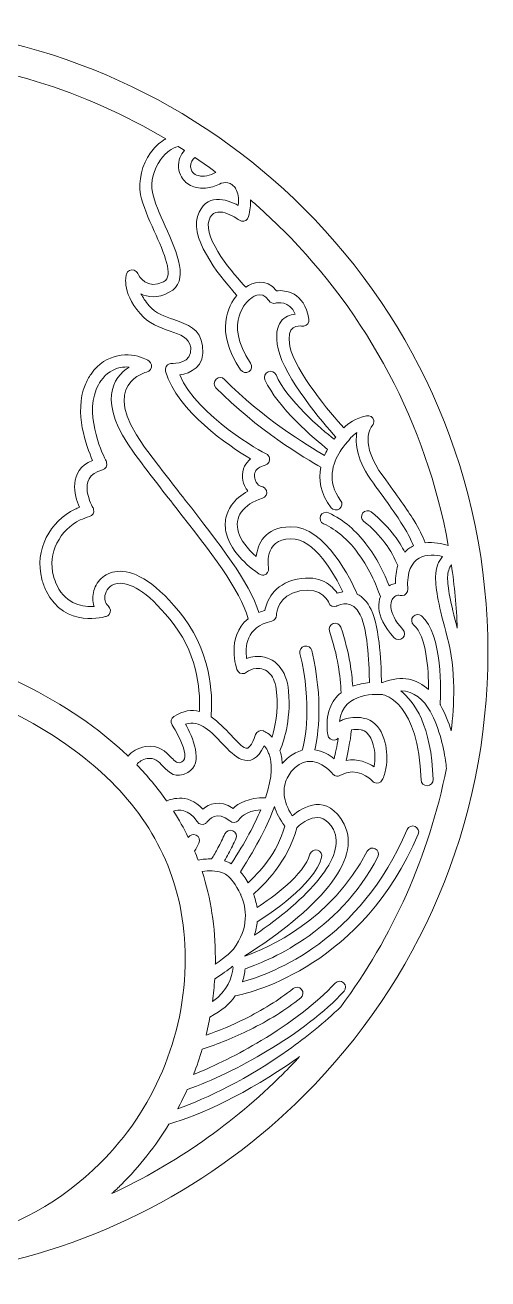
# Model space of a CAD drawing. Header units: millimetres. Extents: x -203 to 203, y -203 to 203.
# Drawn here: x 53.3 to 203.2, y -203.2 to 203.2 of the extents above; entities that cross this region are included whole.
import ezdxf

# ---------------------------------------------------------------- set-up
doc = ezdxf.new("R2010")
doc.units = ezdxf.units.MM
doc.header["$MEASUREMENT"] = 0
doc.layers.add('Layer 1', color=7, linetype='Continuous')

msp = doc.modelspace()

# ---------------------------------------------------------------- linework, layer by layer
at = {"layer": 'Layer 1', "lineweight": 9}
for points, knots in [([(0, 203.2), (3.6402, 203.2), (7.2575, 203.1022), (10.8507, 202.9132), (10.8507, 202.9132), (10.8867, 202.9134), (10.8867, 202.9134), (10.8867, 202.9134), (10.8867, 202.9111), (10.8867, 202.9111), (62.6649, 200.1774), (109.3052, 178.0622), (143.6838, 143.6838), (180.4558, 106.9117), (203.2, 56.1116), (203.2, 0), (203.2, -56.1116), (180.4558, -106.9117), (143.6838, -143.6838), (114.4481, -172.9195), (76.3445, -193.2864), (33.7549, -200.4074), (26.4449, -202.0337), (18.8445, -202.8955), (11.0419, -202.9022), (7.3859, -203.0982), (3.7048, -203.2), (0, -203.2), (-56.1117, -203.2), (-106.9117, -180.4558), (-143.6838, -143.6838), (-180.4558, -106.9117), (-203.2, -56.1116), (-203.2, 0), (-203.2, 56.1116), (-180.4558, 106.9117), (-143.6838, 143.6838), (-106.9116, 180.4558), (-56.1116, 203.2), (0, 203.2)], [0, 0, 0, 0, 0.07692308, 0.07692308, 0.07692308, 0.15384615, 0.15384615, 0.15384615, 0.23076923, 0.23076923, 0.23076923, 0.30769231, 0.30769231, 0.30769231, 0.38461538, 0.38461538, 0.38461538, 0.46153846, 0.46153846, 0.46153846, 0.53846154, 0.53846154, 0.53846154, 0.61538462, 0.61538462, 0.61538462, 0.69230769, 0.69230769, 0.69230769, 0.76923077, 0.76923077, 0.76923077, 0.84615385, 0.84615385, 0.84615385, 0.92307692, 0.92307692, 0.92307692, 1, 1, 1, 1]), ([(156.2555, 19.4773), (153.5151, 25.1811), (146.9621, 36.8775), (139.3675, 36.7143), (130.3151, 36.5198), (132.1624, 27.2377), (132.1674, 27.211), (132.3652, 26.154), (131.6688, 25.1366), (130.6118, 24.9387), (130.0358, 24.8309), (129.4716, 24.9887), (129.0453, 25.3257), (123.2129, 29.4186), (119.9392, 33.6511), (118.7094, 37.5838), (118.134, 39.4243), (117.9962, 41.2027), (118.2474, 42.8792), (118.5012, 44.5738), (119.1514, 46.154), (120.1476, 47.581), (121.4113, 49.391), (123.2301, 50.9337), (125.4929, 52.1234), (125.2363, 52.4412), (125.0016, 52.7826), (124.7932, 53.1426), (124.2173, 54.1373), (123.8248, 55.2971), (123.715, 56.4962), (123.6005, 57.746), (123.7915, 59.0351), (124.3942, 60.2321), (124.8295, 61.0965), (125.4682, 61.899), (126.3477, 62.5833), (119.2098, 66.8545), (102.6869, 77.9332), (98.7965, 91.0141), (98.4933, 92.0458), (99.0839, 93.1281), (100.1156, 93.4312), (100.3469, 93.4991), (100.5808, 93.5221), (100.8078, 93.5053), (101.4766, 93.4859), (107.6566, 93.4453), (106.9274, 98.6775), (106.4801, 101.8873), (103.5431, 102.8958), (100.2337, 104.032), (96.929, 105.1665), (93.332, 106.4017), (90.5331, 109.6901), (84.2658, 117.0534), (86.1265, 122.4926), (86.1316, 122.5083), (86.4642, 123.5316), (87.5636, 124.0915), (88.5869, 123.7589), (89.1538, 123.5746), (89.5783, 123.155), (89.7878, 122.6435), (90.1431, 121.9379), (92.7957, 117.1565), (98.1697, 120.0268), (101.6225, 121.871), (98.3479, 129.2148), (95.1284, 136.4348), (93.2652, 140.6133), (91.418, 144.7557), (90.7308, 148.2268), (89.8253, 152.7995), (91.1988, 157.9654), (93.9612, 161.8217), (95.0061, 163.2805), (96.2632, 164.5682), (97.6853, 165.5838), (98.0566, 165.8489), (98.4385, 166.0949), (98.8304, 166.3199), (72.7251, 181.8646), (42.6506, 191.4392), (10.4895, 193.1579), (-15.3879, 193.0511), (-38.8054, 182.5284), (-55.7797, 165.5661), (-72.8408, 148.5171), (-83.3934, 124.9635), (-83.3934, 98.9468), (-83.3934, 75.3399), (-74.2145, 56.5551), (-59.4925, 41.8436), (-41.6582, 24.0219), (-15.6835, 12.0132), (12.1449, 4.5618), (40.7223, -3.0901), (67.5733, -15.4295), (86.6494, -33.7503), (87.8445, -32.2965), (89.6208, -31.0948), (92.2611, -30.6784), (96.5731, -29.9984), (98.7512, -32.251), (100.6979, -34.2643), (101.7912, -35.3951), (102.7522, -36.3889), (104.1008, -35.6452), (107.4999, -33.7707), (100.8995, -23.624), (100.8807, -23.5949), (100.2954, -22.6938), (100.5514, -21.4885), (101.4525, -20.9032), (101.4525, -20.9032), (101.4758, -20.8885), (101.4758, -20.8885), (104.546, -18.9471), (107.2789, -18.6391), (109.7494, -19.2805), (110.0396, -14.0765), (109.6898, -1.8444), (101.5777, 8.811), (93.8419, 18.9722), (87.9602, 22.275), (84.0438, 22.2801), (82.7291, 22.2817), (81.6744, 21.8772), (80.8898, 21.2446), (80.1064, 20.613), (79.573, 19.7459), (79.3069, 18.8245), (78.8776, 17.3387), (79.1437, 15.7556), (80.1917, 14.9157), (81.0297, 14.242), (81.1628, 13.0163), (80.4891, 12.1783), (80.2317, 11.8582), (79.8937, 11.6411), (79.5276, 11.5323), (79.5276, 11.5323), (79.5283, 11.5302), (79.5283, 11.5302), (79.4899, 11.5188), (66.1762, 7.3785), (60.135, 19.8271), (59.5312, 21.0714), (59.0692, 22.3256), (58.7389, 23.5773), (57.4765, 28.3607), (58.1399, 33.0638), (60.1374, 37.0629), (62.1244, 41.0409), (65.44, 44.3243), (69.495, 46.2921), (69.9475, 46.5117), (70.4097, 46.715), (70.8804, 46.901), (69.2458, 50.7291), (67.0623, 58.6862), (75.1447, 62.0864), (73.1618, 66.5967), (69.1107, 77.7061), (72.728, 86.5121), (73.2867, 87.8722), (73.9349, 89.0616), (74.6502, 90.097), (77.067, 93.5954), (80.2205, 95.3374), (83.3168, 95.9841), (86.3864, 96.6251), (89.4066, 96.1647), (91.5846, 95.27), (92.2829, 94.9832), (92.9069, 94.648), (93.4321, 94.2852), (94.3164, 93.6746), (94.5384, 92.4626), (93.9278, 91.5783), (93.6479, 91.1729), (93.2416, 90.9068), (92.7985, 90.7962), (92.7985, 90.7962), (92.7993, 90.7929), (92.7993, 90.7929), (92.7541, 90.7816), (76.8337, 87.0638), (91.8038, 66.7112), (96.329, 60.559), (100.8733, 54.7449), (105.1935, 49.2176), (116.2648, 35.0528), (125.8968, 22.7294), (129.0306, 12.784), (129.635, 13.0372), (130.2812, 13.269), (130.9744, 13.4754), (131.48, 16.2323), (133.4886, 21.9428), (141.4706, 23.5976), (149.0345, 25.1657), (152.7963, 21.4425), (154.3601, 19.1028), (154.9053, 19.26), (155.5494, 19.4025), (156.2555, 19.4773)], [0, 0, 0, 0, 0.01449275, 0.01449275, 0.01449275, 0.02898551, 0.02898551, 0.02898551, 0.04347826, 0.04347826, 0.04347826, 0.05797101, 0.05797101, 0.05797101, 0.07246377, 0.07246377, 0.07246377, 0.08695652, 0.08695652, 0.08695652, 0.10144928, 0.10144928, 0.10144928, 0.11594203, 0.11594203, 0.11594203, 0.13043478, 0.13043478, 0.13043478, 0.14492754, 0.14492754, 0.14492754, 0.15942029, 0.15942029, 0.15942029, 0.17391304, 0.17391304, 0.17391304, 0.1884058, 0.1884058, 0.1884058, 0.20289855, 0.20289855, 0.20289855, 0.2173913, 0.2173913, 0.2173913, 0.23188406, 0.23188406, 0.23188406, 0.24637681, 0.24637681, 0.24637681, 0.26086957, 0.26086957, 0.26086957, 0.27536232, 0.27536232, 0.27536232, 0.28985507, 0.28985507, 0.28985507, 0.30434783, 0.30434783, 0.30434783, 0.31884058, 0.31884058, 0.31884058, 0.33333333, 0.33333333, 0.33333333, 0.34782609, 0.34782609, 0.34782609, 0.36231884, 0.36231884, 0.36231884, 0.37681159, 0.37681159, 0.37681159, 0.39130435, 0.39130435, 0.39130435, 0.4057971, 0.4057971, 0.4057971, 0.42028986, 0.42028986, 0.42028986, 0.43478261, 0.43478261, 0.43478261, 0.44927536, 0.44927536, 0.44927536, 0.46376812, 0.46376812, 0.46376812, 0.47826087, 0.47826087, 0.47826087, 0.49275362, 0.49275362, 0.49275362, 0.50724638, 0.50724638, 0.50724638, 0.52173913, 0.52173913, 0.52173913, 0.53623188, 0.53623188, 0.53623188, 0.55072464, 0.55072464, 0.55072464, 0.56521739, 0.56521739, 0.56521739, 0.57971014, 0.57971014, 0.57971014, 0.5942029, 0.5942029, 0.5942029, 0.60869565, 0.60869565, 0.60869565, 0.62318841, 0.62318841, 0.62318841, 0.63768116, 0.63768116, 0.63768116, 0.65217391, 0.65217391, 0.65217391, 0.66666667, 0.66666667, 0.66666667, 0.68115942, 0.68115942, 0.68115942, 0.69565217, 0.69565217, 0.69565217, 0.71014493, 0.71014493, 0.71014493, 0.72463768, 0.72463768, 0.72463768, 0.73913043, 0.73913043, 0.73913043, 0.75362319, 0.75362319, 0.75362319, 0.76811594, 0.76811594, 0.76811594, 0.7826087, 0.7826087, 0.7826087, 0.79710145, 0.79710145, 0.79710145, 0.8115942, 0.8115942, 0.8115942, 0.82608696, 0.82608696, 0.82608696, 0.84057971, 0.84057971, 0.84057971, 0.85507246, 0.85507246, 0.85507246, 0.86956522, 0.86956522, 0.86956522, 0.88405797, 0.88405797, 0.88405797, 0.89855072, 0.89855072, 0.89855072, 0.91304348, 0.91304348, 0.91304348, 0.92753623, 0.92753623, 0.92753623, 0.94202899, 0.94202899, 0.94202899, 0.95652174, 0.95652174, 0.95652174, 0.97101449, 0.97101449, 0.97101449, 0.98550725, 0.98550725, 0.98550725, 1, 1, 1, 1]), ([(173.9733, 27.9995), (173.0235, 30.3848), (171.6953, 32.8788), (169.8561, 35.3525), (168.0833, 37.7367), (165.8379, 40.1065), (163.0035, 42.3491), (162.1613, 43.0145), (162.0179, 44.2367), (162.6833, 45.0789), (163.3486, 45.9211), (164.5708, 46.0644), (165.413, 45.3991), (168.5439, 42.9219), (171.0238, 40.3045), (172.9823, 37.6705), (174.3013, 35.8965), (175.3849, 34.1165), (176.2725, 32.3673), (177.0936, 33.279), (178.0414, 33.9482), (179.0601, 34.4267), (178.3663, 36.2557), (177.3624, 38.226), (175.8562, 40.6795), (173.7446, 44.1195), (170.6574, 48.4897), (166.0996, 54.6742), (160.7033, 61.9964), (160.1359, 67.5579), (160.7819, 71.1553), (158.9782, 69.9717), (158.2424, 68.6796), (158.2391, 68.6739), (158.2391, 68.6739), (158.2368, 68.6753), (158.2368, 68.6753), (158.1412, 68.5115), (158.0199, 68.359), (157.8731, 68.224), (157.8731, 68.224), (157.873, 68.224), (157.873, 68.224), (157.6322, 67.9802), (156.5904, 66.8903), (155.5063, 65.2264), (155.4582, 65.1361), (155.4022, 65.0483), (155.3384, 64.9641), (155.3384, 64.9641), (155.3374, 64.9628), (155.3374, 64.9628), (153.0517, 61.3382), (150.7524, 55.2314), (155.5012, 49.1555), (156.1623, 48.309), (156.0121, 47.0868), (155.1656, 46.4256), (154.3192, 45.7645), (153.097, 45.9147), (152.4358, 46.7612), (148.8182, 51.3896), (148.3197, 55.9782), (149.1014, 59.8997), (144.3726, 62.583), (127.9858, 72.3429), (115.0986, 85.6733), (114.3534, 86.4481), (114.3772, 87.6806), (115.152, 88.4259), (115.9269, 89.1711), (117.1593, 89.1473), (117.9046, 88.3725), (129.8609, 76.005), (144.9541, 66.7824), (150.296, 63.7037), (150.5917, 64.395), (150.9144, 65.0494), (151.2483, 65.6615), (147.1418, 68.9443), (134.9594, 79.1934), (131.0008, 88.249), (130.5712, 89.2344), (131.0219, 90.3815), (132.0073, 90.8111), (132.9926, 91.2406), (134.1398, 90.7899), (134.5693, 89.8045), (138.1073, 81.7112), (149.2213, 72.2734), (153.3759, 68.9345), (153.5733, 69.1937), (153.7622, 69.4314), (153.9381, 69.6462), (149.9717, 74.0992), (137.2739, 88.913), (135.2721, 98.2247), (133.3693, 107.0756), (137.6224, 109.1357), (140.7257, 109.5156), (138.9419, 114.0014), (134.9433, 113.2114), (134.4128, 113.0847), (133.5921, 112.8405), (132.6774, 113.1616), (132.2033, 113.9238), (129.8743, 117.6654), (126.4303, 114.6607), (125.9761, 114.2383), (125.9269, 114.1871), (125.8746, 114.1379), (125.8189, 114.0912), (125.7945, 114.0708), (117.1652, 107.0851), (126.3352, 93.6127), (126.9415, 92.7242), (126.7128, 91.5122), (125.8242, 90.9058), (124.9357, 90.2995), (123.7237, 90.5282), (123.1173, 91.4168), (114.5395, 104.0194), (119.2217, 112.373), (121.8817, 115.5923), (117.9506, 119.8588), (106.5964, 133.101), (109.1676, 141.1465), (111.7002, 149.0709), (118.5688, 146.7599), (122.36, 144.7382), (122.5886, 147.1262), (122.249, 148.8577), (121.5855, 150.0531), (121.3437, 150.4888), (121.0578, 150.8486), (120.7429, 151.1384), (120.5992, 151.2534), (120.4548, 151.3672), (120.3107, 151.4818), (119.906, 151.7573), (119.4646, 151.9418), (119.0141, 152.0449), (118.0232, 152.2718), (117.0031, 152.1191), (116.225, 151.6872), (114.8761, 150.9386), (113.3079, 150.4777), (111.7539, 150.3552), (110.2499, 150.2366), (108.7286, 150.4279), (107.3883, 150.9723), (105.9437, 151.5591), (104.7122, 152.5466), (103.913, 153.9868), (103.4329, 154.8519), (103.1219, 155.8549), (103.0316, 157.0007), (102.84, 159.4309), (103.7293, 161.2171), (104.9632, 162.5121), (104.2868, 162.9497), (103.6084, 163.3846), (102.9261, 163.814), (101.8674, 163.5557), (100.8635, 163.0698), (99.9424, 162.4118), (98.894, 161.6631), (97.9445, 160.6823), (97.1331, 159.5494), (94.9556, 156.5094), (93.8629, 152.4878), (94.5586, 148.974), (95.1663, 145.9046), (96.9164, 141.9797), (98.6818, 138.0208), (102.6328, 129.1604), (106.6513, 120.1481), (99.9997, 116.5954), (96.082, 114.5029), (93.0454, 114.9183), (90.8318, 116.1205), (91.4021, 114.979), (92.2474, 113.6682), (93.4917, 112.2064), (95.5774, 109.756), (98.6638, 108.6961), (101.4996, 107.7225), (106.0067, 106.1751), (110.0066, 104.8016), (110.7857, 99.2112), (111.7499, 92.2925), (106.7168, 90.3467), (103.3747, 89.8106), (109.288, 76.085), (130.0988, 64.875), (131.403, 64.1826), (131.9085, 63.9405), (132.3064, 63.4832), (132.453, 62.8969), (132.7141, 61.8526), (132.0791, 60.7943), (131.0348, 60.5332), (129.2776, 60.0922), (128.3015, 59.3327), (127.8713, 58.4783), (127.6162, 57.9718), (127.5372, 57.407), (127.5885, 56.847), (127.6443, 56.2365), (127.8539, 55.6292), (128.1635, 55.0945), (128.6183, 54.309), (129.2314, 53.7372), (129.796, 53.6583), (130.5537, 53.5855), (131.2305, 53.0698), (131.471, 52.2976), (131.791, 51.27), (131.2175, 50.1775), (130.19, 49.8575), (127.0801, 48.8851), (124.7038, 47.3151), (123.335, 45.3544), (122.6902, 44.4308), (122.2696, 43.4093), (122.1056, 42.3149), (121.939, 41.2026), (122.0362, 40.0037), (122.4304, 38.7429), (123.1962, 36.2938), (125.0436, 33.633), (128.1892, 30.9068), (128.59, 34.977), (130.7327, 40.4191), (139.2912, 40.603), (150.5941, 40.8459), (159.1036, 22.8128), (160.891, 18.7137), (162.5215, 17.9054), (164.1132, 16.3959), (165.369, 13.75), (168.3098, 7.5541), (168.6756, -5.0372), (168.7037, -9.8661), (168.8246, -9.8733), (168.9339, -9.8808), (169.0299, -9.888), (175.5341, -7.3611), (180.3748, -8.833), (183.9737, -12.1959), (183.9769, -5.6442), (183.3201, 5.1639), (179.1808, 8.7274), (178.3639, 9.4305), (178.2717, 10.6631), (178.9749, 11.48), (179.6781, 12.2969), (180.9107, 12.3891), (181.7276, 11.686), (188.5635, 5.801), (187.9356, -13.3708), (187.7488, -17.0483), (187.7948, -17.1267), (187.8407, -17.2051), (187.886, -17.2841), (189.3613, -19.8546), (190.4744, -22.7495), (191.3122, -25.542), (192.3198, -17.6011), (192.9014, -5.9269), (190.011, 4.8547), (187.4009, 14.5914), (186.163, 20.3871), (186.2645, 24.36), (186.341, 27.3554), (187.1006, 29.3337), (188.531, 30.9967), (184.0674, 31.9841), (176.4644, 32.0057), (177.2449, 20.344), (177.3164, 19.2702), (176.5039, 18.3416), (175.4301, 18.27), (175.1916, 18.2541), (174.9604, 18.2819), (174.744, 18.3465), (174.2894, 18.4826), (173.7944, 18.4181), (173.3487, 18.1849), (172.8921, 17.946), (172.481, 17.5328), (172.1897, 16.9708), (171.8649, 16.3446), (171.6941, 15.5376), (171.7659, 14.5736), (171.7659, 14.5736), (171.7678, 14.5426), (171.7678, 14.5426), (171.9193, 12.6044), (173.0233, 10.1376), (175.6865, 7.2952), (176.4234, 6.512), (176.3858, 5.2794), (175.6026, 4.5425), (174.8193, 3.8057), (173.5868, 3.8432), (172.8499, 4.6265), (169.512, 8.1888), (168.1043, 11.4955), (167.8826, 14.2242), (167.8826, 14.2242), (167.8772, 14.2839), (167.8772, 14.2839), (167.775, 15.6565), (167.9695, 16.894), (168.3739, 17.962), (167.0101, 21.8867), (164.5517, 27.6336), (160.6199, 32.7198), (157.8432, 36.3119), (154.3317, 39.5662), (149.9605, 41.5687), (148.9836, 42.0151), (148.5534, 43.169), (148.9998, 44.1459), (149.4461, 45.1229), (150.6, 45.553), (151.577, 45.1067), (156.5986, 42.8062), (160.582, 39.1331), (163.7005, 35.0988), (167.2458, 30.5127), (169.6737, 25.449), (171.2296, 21.4521), (171.3347, 21.5153), (171.4414, 21.5751), (171.5492, 21.6315), (172.1007, 21.9201), (172.684, 22.1208), (173.2798, 22.2269), (173.2721, 24.5033), (173.5229, 26.4089), (173.9733, 27.9995)], [0, 0, 0, 0, 0.00877193, 0.00877193, 0.00877193, 0.01754386, 0.01754386, 0.01754386, 0.02631579, 0.02631579, 0.02631579, 0.03508772, 0.03508772, 0.03508772, 0.04385965, 0.04385965, 0.04385965, 0.05263158, 0.05263158, 0.05263158, 0.06140351, 0.06140351, 0.06140351, 0.07017544, 0.07017544, 0.07017544, 0.07894737, 0.07894737, 0.07894737, 0.0877193, 0.0877193, 0.0877193, 0.09649123, 0.09649123, 0.09649123, 0.10526316, 0.10526316, 0.10526316, 0.11403509, 0.11403509, 0.11403509, 0.12280702, 0.12280702, 0.12280702, 0.13157895, 0.13157895, 0.13157895, 0.14035088, 0.14035088, 0.14035088, 0.14912281, 0.14912281, 0.14912281, 0.15789474, 0.15789474, 0.15789474, 0.16666667, 0.16666667, 0.16666667, 0.1754386, 0.1754386, 0.1754386, 0.18421053, 0.18421053, 0.18421053, 0.19298246, 0.19298246, 0.19298246, 0.20175439, 0.20175439, 0.20175439, 0.21052632, 0.21052632, 0.21052632, 0.21929825, 0.21929825, 0.21929825, 0.22807018, 0.22807018, 0.22807018, 0.23684211, 0.23684211, 0.23684211, 0.24561404, 0.24561404, 0.24561404, 0.25438596, 0.25438596, 0.25438596, 0.26315789, 0.26315789, 0.26315789, 0.27192982, 0.27192982, 0.27192982, 0.28070175, 0.28070175, 0.28070175, 0.28947368, 0.28947368, 0.28947368, 0.29824561, 0.29824561, 0.29824561, 0.30701754, 0.30701754, 0.30701754, 0.31578947, 0.31578947, 0.31578947, 0.3245614, 0.3245614, 0.3245614, 0.33333333, 0.33333333, 0.33333333, 0.34210526, 0.34210526, 0.34210526, 0.35087719, 0.35087719, 0.35087719, 0.35964912, 0.35964912, 0.35964912, 0.36842105, 0.36842105, 0.36842105, 0.37719298, 0.37719298, 0.37719298, 0.38596491, 0.38596491, 0.38596491, 0.39473684, 0.39473684, 0.39473684, 0.40350877, 0.40350877, 0.40350877, 0.4122807, 0.4122807, 0.4122807, 0.42105263, 0.42105263, 0.42105263, 0.42982456, 0.42982456, 0.42982456, 0.43859649, 0.43859649, 0.43859649, 0.44736842, 0.44736842, 0.44736842, 0.45614035, 0.45614035, 0.45614035, 0.46491228, 0.46491228, 0.46491228, 0.47368421, 0.47368421, 0.47368421, 0.48245614, 0.48245614, 0.48245614, 0.49122807, 0.49122807, 0.49122807, 0.5, 0.5, 0.5, 0.50877193, 0.50877193, 0.50877193, 0.51754386, 0.51754386, 0.51754386, 0.52631579, 0.52631579, 0.52631579, 0.53508772, 0.53508772, 0.53508772, 0.54385965, 0.54385965, 0.54385965, 0.55263158, 0.55263158, 0.55263158, 0.56140351, 0.56140351, 0.56140351, 0.57017544, 0.57017544, 0.57017544, 0.57894737, 0.57894737, 0.57894737, 0.5877193, 0.5877193, 0.5877193, 0.59649123, 0.59649123, 0.59649123, 0.60526316, 0.60526316, 0.60526316, 0.61403509, 0.61403509, 0.61403509, 0.62280702, 0.62280702, 0.62280702, 0.63157895, 0.63157895, 0.63157895, 0.64035088, 0.64035088, 0.64035088, 0.64912281, 0.64912281, 0.64912281, 0.65789474, 0.65789474, 0.65789474, 0.66666667, 0.66666667, 0.66666667, 0.6754386, 0.6754386, 0.6754386, 0.68421053, 0.68421053, 0.68421053, 0.69298246, 0.69298246, 0.69298246, 0.70175439, 0.70175439, 0.70175439, 0.71052632, 0.71052632, 0.71052632, 0.71929825, 0.71929825, 0.71929825, 0.72807018, 0.72807018, 0.72807018, 0.73684211, 0.73684211, 0.73684211, 0.74561404, 0.74561404, 0.74561404, 0.75438596, 0.75438596, 0.75438596, 0.76315789, 0.76315789, 0.76315789, 0.77192982, 0.77192982, 0.77192982, 0.78070175, 0.78070175, 0.78070175, 0.78947368, 0.78947368, 0.78947368, 0.79824561, 0.79824561, 0.79824561, 0.80701754, 0.80701754, 0.80701754, 0.81578947, 0.81578947, 0.81578947, 0.8245614, 0.8245614, 0.8245614, 0.83333333, 0.83333333, 0.83333333, 0.84210526, 0.84210526, 0.84210526, 0.85087719, 0.85087719, 0.85087719, 0.85964912, 0.85964912, 0.85964912, 0.86842105, 0.86842105, 0.86842105, 0.87719298, 0.87719298, 0.87719298, 0.88596491, 0.88596491, 0.88596491, 0.89473684, 0.89473684, 0.89473684, 0.90350877, 0.90350877, 0.90350877, 0.9122807, 0.9122807, 0.9122807, 0.92105263, 0.92105263, 0.92105263, 0.92982456, 0.92982456, 0.92982456, 0.93859649, 0.93859649, 0.93859649, 0.94736842, 0.94736842, 0.94736842, 0.95614035, 0.95614035, 0.95614035, 0.96491228, 0.96491228, 0.96491228, 0.97368421, 0.97368421, 0.97368421, 0.98245614, 0.98245614, 0.98245614, 0.99122807, 0.99122807, 0.99122807, 1, 1, 1, 1]), ([(108.3038, 160.3017), (107.4635, 159.6097), (106.8153, 158.6382), (106.9203, 157.3058), (106.9658, 156.728), (107.1044, 156.2551), (107.3137, 155.8778), (107.6458, 155.2793), (108.1936, 154.8541), (108.8522, 154.5866), (109.6154, 154.2766), (110.5225, 154.1709), (111.4489, 154.2439), (112.4725, 154.3245), (113.485, 154.6168), (114.334, 155.088), (114.5867, 155.2283), (114.8511, 155.3542), (115.1247, 155.4652), (112.8873, 157.1245), (110.6139, 158.7381), (108.3038, 160.3017)], [0, 0, 0, 0, 0.14285714, 0.14285714, 0.14285714, 0.28571429, 0.28571429, 0.28571429, 0.42857143, 0.42857143, 0.42857143, 0.57142857, 0.57142857, 0.57142857, 0.71428571, 0.71428571, 0.71428571, 0.85714286, 0.85714286, 0.85714286, 1, 1, 1, 1]), ([(126.3125, 146.5077), (126.3481, 144.9376), (126.1638, 143.1492), (125.7004, 141.1252), (125.4604, 140.0766), (124.4157, 139.4212), (123.3671, 139.6612), (123.0676, 139.7297), (122.8001, 139.8641), (122.5764, 140.0452), (121.8186, 140.5947), (114.6701, 145.594), (112.8734, 139.9722), (110.9054, 133.8141), (121.1749, 122.0616), (124.758, 118.2087), (126.9944, 119.7118), (131.2472, 121.5446), (134.7547, 117.0692), (137.5443, 117.3362), (143.6807, 116.856), (145.1856, 107.8703), (145.3625, 106.8091), (144.6455, 105.8054), (143.5843, 105.6286), (143.3268, 105.5856), (143.0727, 105.5955), (142.8329, 105.65), (142.1371, 105.7466), (137.56, 106.1248), (139.0846, 99.033), (140.8401, 90.8672), (152.3356, 77.3272), (156.4907, 72.6376), (157.9051, 74.0422), (160.3018, 75.8037), (163.9027, 76.5753), (164.9555, 76.7985), (165.9899, 76.1259), (166.2131, 75.0731), (166.3515, 74.4202), (166.1453, 73.7744), (165.7176, 73.3247), (165.2168, 72.7015), (161.5141, 67.4617), (169.2411, 56.9769), (173.856, 50.7149), (176.9967, 46.266), (179.1808, 42.7078), (180.927, 39.8633), (182.0678, 37.5781), (182.852, 35.408), (185.5971, 35.6614), (188.3792, 35.1201), (190.3585, 34.5679), (183.2216, 74.1297), (164.0563, 109.5101), (136.7832, 136.7832), (133.4148, 140.1516), (129.9211, 143.3944), (126.3125, 146.5077)], [0, 0, 0, 0, 0.05, 0.05, 0.05, 0.1, 0.1, 0.1, 0.15, 0.15, 0.15, 0.2, 0.2, 0.2, 0.25, 0.25, 0.25, 0.3, 0.3, 0.3, 0.35, 0.35, 0.35, 0.4, 0.4, 0.4, 0.45, 0.45, 0.45, 0.5, 0.5, 0.5, 0.55, 0.55, 0.55, 0.6, 0.6, 0.6, 0.65, 0.65, 0.65, 0.7, 0.7, 0.7, 0.75, 0.75, 0.75, 0.8, 0.8, 0.8, 0.85, 0.85, 0.85, 0.9, 0.9, 0.9, 0.95, 0.95, 0.95, 1, 1, 1, 1]), ([(125.5664, 10.7711), (123.0101, 20.1059), (113.3246, 32.4983), (102.1281, 46.8234), (97.7353, 52.4436), (93.1146, 58.3554), (88.6623, 64.4084), (76.3024, 81.2123), (81.9116, 89.0336), (86.9761, 92.3701), (86.0636, 92.4295), (85.0925, 92.3767), (84.1099, 92.1715), (81.8909, 91.7081), (79.6186, 90.4419), (77.8528, 87.8859), (77.29, 87.071), (76.7756, 86.125), (76.3271, 85.0329), (72.5695, 75.8853), (78.8582, 63.2059), (79.5041, 61.9458), (79.5967, 61.7914), (79.6694, 61.6216), (79.7175, 61.4387), (79.9912, 60.3986), (79.3699, 59.3334), (78.3298, 59.0598), (69.3723, 56.6959), (75.2845, 46.7654), (75.3011, 46.7369), (75.3011, 46.7369), (75.2983, 46.7352), (75.2983, 46.7352), (75.385, 46.5864), (75.4534, 46.4236), (75.4993, 46.2489), (75.773, 45.2088), (75.1517, 44.1436), (74.1116, 43.8699), (73.0977, 43.6024), (72.1193, 43.2366), (71.1877, 42.7846), (67.915, 41.1964), (65.237, 38.5423), (63.6297, 35.3245), (62.033, 32.1279), (61.5008, 28.376), (62.5056, 24.5686), (62.7726, 23.5569), (63.1487, 22.5374), (63.6425, 21.5199), (66.7209, 15.1765), (72.3351, 14.5357), (75.6854, 14.7971), (75.1071, 16.3857), (75.0777, 18.201), (75.5706, 19.9073), (76.0477, 21.5592), (77.0171, 23.1242), (78.4498, 24.2794), (79.8815, 25.4336), (81.7581, 26.1717), (84.0438, 26.1688), (89.0011, 26.1624), (96.0628, 22.4853), (104.6736, 11.1748), (114.4221, -1.6301), (113.944, -16.5094), (113.5265, -21.0386), (115.9091, -22.6217), (118.0327, -24.8833), (119.9901, -26.9686), (121.8341, -28.933), (123.4987, -30.7061), (124.7472, -31.1477), (125.6519, -31.4676), (126.6435, -30.4594), (127.9554, -26.7501), (128.3133, -25.7353), (129.4264, -25.2027), (130.4412, -25.5605), (130.4412, -25.5605), (130.5124, -25.5873), (130.5124, -25.5873), (130.6209, -25.6286), (131.925, -26.1417), (133.3036, -27.6053), (134.2582, -24.4837), (135.3184, -19.3626), (134.7581, -13.0544), (134.508, -10.2377), (133.7254, -8.3429), (132.681, -7.1368), (132.0484, -6.4062), (131.3102, -5.9311), (130.541, -5.6567), (129.7406, -5.3714), (128.9042, -5.2919), (128.1107, -5.3624), (126.857, -5.4737), (125.7346, -5.9363), (125.0356, -6.5415), (124.2229, -7.2447), (122.9938, -7.1559), (122.2906, -6.3432), (122.1207, -6.1468), (121.9972, -5.9262), (121.9187, -5.6945), (121.9187, -5.6945), (121.917, -5.6951), (121.917, -5.6951), (121.9043, -5.658), (118.1697, 4.896), (125.5664, 10.7711)], [0, 0, 0, 0, 0.02631579, 0.02631579, 0.02631579, 0.05263158, 0.05263158, 0.05263158, 0.07894737, 0.07894737, 0.07894737, 0.10526316, 0.10526316, 0.10526316, 0.13157895, 0.13157895, 0.13157895, 0.15789474, 0.15789474, 0.15789474, 0.18421053, 0.18421053, 0.18421053, 0.21052632, 0.21052632, 0.21052632, 0.23684211, 0.23684211, 0.23684211, 0.26315789, 0.26315789, 0.26315789, 0.28947368, 0.28947368, 0.28947368, 0.31578947, 0.31578947, 0.31578947, 0.34210526, 0.34210526, 0.34210526, 0.36842105, 0.36842105, 0.36842105, 0.39473684, 0.39473684, 0.39473684, 0.42105263, 0.42105263, 0.42105263, 0.44736842, 0.44736842, 0.44736842, 0.47368421, 0.47368421, 0.47368421, 0.5, 0.5, 0.5, 0.52631579, 0.52631579, 0.52631579, 0.55263158, 0.55263158, 0.55263158, 0.57894737, 0.57894737, 0.57894737, 0.60526316, 0.60526316, 0.60526316, 0.63157895, 0.63157895, 0.63157895, 0.65789474, 0.65789474, 0.65789474, 0.68421053, 0.68421053, 0.68421053, 0.71052632, 0.71052632, 0.71052632, 0.73684211, 0.73684211, 0.73684211, 0.76315789, 0.76315789, 0.76315789, 0.78947368, 0.78947368, 0.78947368, 0.81578947, 0.81578947, 0.81578947, 0.84210526, 0.84210526, 0.84210526, 0.86842105, 0.86842105, 0.86842105, 0.89473684, 0.89473684, 0.89473684, 0.92105263, 0.92105263, 0.92105263, 0.94736842, 0.94736842, 0.94736842, 0.97368421, 0.97368421, 0.97368421, 1, 1, 1, 1]), ([(191.3867, 28.2611), (190.6109, 27.23), (190.1976, 26.007), (190.1532, 24.2684), (190.0696, 20.9932), (191.1051, 15.9835), (193.2883, 7.7016), (193.015, 14.6553), (192.3747, 21.5146), (191.3867, 28.2611)], [0, 0, 0, 0, 0.33333333, 0.33333333, 0.33333333, 0.66666667, 0.66666667, 0.66666667, 1, 1, 1, 1]), ([(153.3906, -34.5794), (153.8042, -32.8883), (154.3054, -30.587), (154.7379, -27.8794), (154.4356, -28.2391), (154.0031, -28.4912), (153.5004, -28.5567), (152.435, -28.6956), (151.4586, -27.9446), (151.3197, -26.8792), (150.4002, -19.8231), (152.5331, -15.6565), (155.6278, -13.2103), (155.5187, -10.3599), (155.2346, -7.4114), (154.7048, -4.3128), (154.106, -0.8102), (153.1921, 2.8623), (151.8605, 6.7733), (151.5153, 7.7925), (152.0614, 8.8986), (153.0806, 9.2438), (154.0997, 9.589), (155.2059, 9.0429), (155.5511, 8.0238), (156.9538, 3.9035), (157.9168, 0.034), (158.5478, -3.6571), (158.9845, -6.2113), (159.2619, -8.6912), (159.4162, -11.1188), (161.2683, -10.4266), (163.1696, -10.0889), (164.8162, -9.9367), (164.7967, -5.3896), (164.4842, 6.53), (161.8463, 12.0877), (159.4625, 17.1099), (155.1989, 15.3613), (154.4715, 15.0173), (154.3734, 14.9582), (154.2688, 14.9071), (154.158, 14.8649), (153.1516, 14.4818), (152.0249, 14.9869), (151.6418, 15.9934), (151.636, 16.0086), (149.6958, 21.329), (142.2483, 19.785), (135.2248, 18.329), (134.7307, 12.76), (134.6956, 11.9908), (134.7241, 11.079), (134.1059, 10.2446), (133.1832, 10.0334), (124.7461, 8.0715), (124.5198, 1.4621), (125.0628, -2.1088), (125.9027, -1.792), (126.8232, -1.5734), (127.7751, -1.4889), (129.1012, -1.3711), (130.4987, -1.5042), (131.8373, -1.9813), (133.207, -2.4697), (134.5141, -3.3079), (135.6244, -4.5901), (137.1628, -6.3667), (138.3005, -8.992), (138.6316, -12.7188), (139.4987, -22.4806), (136.7814, -29.8062), (135.8438, -31.9928), (136.2304, -33.1695), (136.51, -34.5469), (136.6111, -36.1567), (137.2781, -35.3533), (138.0103, -34.6466), (138.7738, -34.0466), (140.1358, -32.9764), (141.6247, -32.2267), (143.0531, -31.8506), (143.9832, -28.5234), (146.3626, -17.3427), (142.3357, -0.4538), (142.0874, 0.5948), (142.736, 1.6463), (143.7846, 1.8947), (144.8332, 2.1431), (145.8847, 1.4944), (146.1331, 0.4458), (149.9458, -15.5452), (148.239, -26.9112), (147.1135, -31.6884), (149.7012, -32.0948), (151.8571, -33.3723), (153.3906, -34.5794)], [0, 0, 0, 0, 0.03125, 0.03125, 0.03125, 0.0625, 0.0625, 0.0625, 0.09375, 0.09375, 0.09375, 0.125, 0.125, 0.125, 0.15625, 0.15625, 0.15625, 0.1875, 0.1875, 0.1875, 0.21875, 0.21875, 0.21875, 0.25, 0.25, 0.25, 0.28125, 0.28125, 0.28125, 0.3125, 0.3125, 0.3125, 0.34375, 0.34375, 0.34375, 0.375, 0.375, 0.375, 0.40625, 0.40625, 0.40625, 0.4375, 0.4375, 0.4375, 0.46875, 0.46875, 0.46875, 0.5, 0.5, 0.5, 0.53125, 0.53125, 0.53125, 0.5625, 0.5625, 0.5625, 0.59375, 0.59375, 0.59375, 0.625, 0.625, 0.625, 0.65625, 0.65625, 0.65625, 0.6875, 0.6875, 0.6875, 0.71875, 0.71875, 0.71875, 0.75, 0.75, 0.75, 0.78125, 0.78125, 0.78125, 0.8125, 0.8125, 0.8125, 0.84375, 0.84375, 0.84375, 0.875, 0.875, 0.875, 0.90625, 0.90625, 0.90625, 0.9375, 0.9375, 0.9375, 0.96875, 0.96875, 0.96875, 1, 1, 1, 1]), ([(-171.6983, -89.1791), (-168.0931, -86.4323), (-163.826, -84.3647), (-159.511, -83.1163), (-153.953, -81.5082), (-148.2591, -81.2483), (-143.7139, -82.626), (-141.0191, -79.5285), (-137.3493, -77.1273), (-133.2212, -75.4969), (-128.2369, -73.5282), (-122.551, -72.6709), (-117.107, -73.0646), (-111.5933, -73.4632), (-106.2998, -75.1461), (-102.1777, -78.257), (-99.5653, -80.2287), (-97.4284, -82.762), (-96.0027, -85.8918), (-94.6918, -86.1011), (-91.6851, -86.2683), (-86.6628, -84.886), (-79.9206, -83.0302), (-75.6908, -74.194), (-75.6785, -74.1687), (-75.6785, -74.1687), (-73.9137, -70.5366), (-73.9137, -70.5366), (-73.9137, -70.5366), (-72.171, -74.1763), (-72.171, -74.1763), (-69.3775, -80.011), (-67.5482, -89.669), (-68.0029, -99.5302), (-68.3759, -107.6195), (-70.2748, -115.9073), (-74.4178, -122.4539), (-81.61, -133.8193), (-91.2691, -138.8424), (-95.124, -140.4879), (-94.2568, -144.7652), (-94.5802, -149.4751), (-95.7894, -154.1602), (-96.7798, -157.9981), (-98.3646, -161.8303), (-100.3717, -165.395), (-71.1099, -183.191), (-36.7521, -193.4402), (0, -193.4402), (10.9281, -193.4402), (21.6443, -192.5331), (32.0779, -190.7914), (49.6508, -186.7986), (65.3417, -177.9288), (77.6358, -165.6725), (94.6502, -148.7101), (105.1668, -125.2435), (105.1668, -99.2332), (105.1668, -75.6263), (95.9879, -56.8415), (81.2659, -42.13), (63.4317, -24.3084), (37.4569, -12.2996), (9.6286, -4.8482), (1.3922, -2.6428), (-6.701, -0.0484), (-14.5057, 2.9669), (-14.5057, 2.9669), (-14.7331, 1.2294), (-14.7331, 1.2294), (-15.5904, -5.3192), (-19.2476, -14.5864), (-24.8418, -22.742), (-29.4363, -29.44), (-35.3675, -35.4482), (-42.1862, -38.7057), (-53.7315, -44.2214), (-63.9579, -43.2383), (-68.1574, -42.4626), (-69.4453, -47.2368), (-72.2984, -51.5505), (-76.1339, -55.1307), (-80.2991, -59.0187), (-85.6399, -62.0495), (-91.381, -63.8552), (-97.129, -65.6631), (-103.2989, -66.2489), (-109.1164, -65.2452), (-114.6305, -64.2937), (-119.8252, -61.9218), (-124.0585, -57.823), (-125.0192, -58.2203), (-125.9757, -58.57), (-126.9265, -58.8746), (-137.6776, -62.3194), (-148.0263, -60.2165), (-156.0112, -56.5312), (-163.6733, -52.9947), (-169.2655, -47.8605), (-170.9861, -44.7417), (-179.6857, -42.7797), (-186.1629, -38.5761), (-190.6123, -33.1183), (-187.1807, -53.0103), (-180.7102, -71.8618), (-171.6983, -89.1791)], [0, 0, 0, 0, 0.02857143, 0.02857143, 0.02857143, 0.05714286, 0.05714286, 0.05714286, 0.08571429, 0.08571429, 0.08571429, 0.11428571, 0.11428571, 0.11428571, 0.14285714, 0.14285714, 0.14285714, 0.17142857, 0.17142857, 0.17142857, 0.2, 0.2, 0.2, 0.22857143, 0.22857143, 0.22857143, 0.25714286, 0.25714286, 0.25714286, 0.28571429, 0.28571429, 0.28571429, 0.31428571, 0.31428571, 0.31428571, 0.34285714, 0.34285714, 0.34285714, 0.37142857, 0.37142857, 0.37142857, 0.4, 0.4, 0.4, 0.42857143, 0.42857143, 0.42857143, 0.45714286, 0.45714286, 0.45714286, 0.48571429, 0.48571429, 0.48571429, 0.51428571, 0.51428571, 0.51428571, 0.54285714, 0.54285714, 0.54285714, 0.57142857, 0.57142857, 0.57142857, 0.6, 0.6, 0.6, 0.62857143, 0.62857143, 0.62857143, 0.65714286, 0.65714286, 0.65714286, 0.68571429, 0.68571429, 0.68571429, 0.71428571, 0.71428571, 0.71428571, 0.74285714, 0.74285714, 0.74285714, 0.77142857, 0.77142857, 0.77142857, 0.8, 0.8, 0.8, 0.82857143, 0.82857143, 0.82857143, 0.85714286, 0.85714286, 0.85714286, 0.88571429, 0.88571429, 0.88571429, 0.91428571, 0.91428571, 0.91428571, 0.94285714, 0.94285714, 0.94285714, 0.97142857, 0.97142857, 0.97142857, 1, 1, 1, 1]), ([(111.895, -124.2246), (116.0877, -122.7359), (120.2994, -120.9753), (124.3763, -118.955), (130.0369, -116.1497), (135.4237, -112.8475), (140.1167, -109.0836), (140.9547, -108.4098), (142.1804, -108.543), (142.8541, -109.3809), (143.5278, -110.2189), (143.3947, -111.4446), (142.5567, -112.1183), (137.6317, -116.0682), (132.0013, -119.5223), (126.0995, -122.4472), (121.0704, -124.9395), (115.8336, -127.051), (110.6621, -128.7599), (109.842, -131.5252), (108.9095, -134.2418), (107.8699, -136.9047), (114.7335, -134.1976), (122.3957, -130.3879), (129.7447, -125.9672), (139.0346, -120.3789), (147.7814, -113.8333), (153.7096, -107.3387), (154.4339, -106.5428), (155.6663, -106.4848), (156.4622, -107.2091), (157.2582, -107.9334), (157.3161, -109.1658), (156.5919, -109.9617), (150.4037, -116.7411), (141.3397, -123.5339), (131.7425, -129.307), (122.9725, -134.5824), (113.7211, -139.0228), (105.7982, -141.8292), (104.8449, -143.9404), (103.8228, -146.0137), (102.7348, -148.0465), (112.1782, -144.7885), (125.5148, -138.2109), (138.592, -128.9499), (144.4431, -124.8062), (150.2291, -120.1289), (155.5731, -114.9771), (172.2438, -92.4576), (184.1397, -66.1911), (189.7701, -37.6731), (189.7191, -37.0629), (189.6532, -36.4725), (189.5715, -35.9039), (189.0286, -32.1238), (187.675, -24.7522), (184.5005, -19.2208), (182.3589, -15.4893), (179.3096, -12.628), (174.9834, -12.6057), (179.3679, -16.0463), (184.9318, -23.8429), (185.4451, -41.3477), (185.4746, -42.4215), (184.6279, -43.316), (183.5541, -43.3454), (182.4803, -43.3749), (181.5858, -42.5282), (181.5564, -41.4545), (180.8239, -16.4747), (169.9013, -13.9606), (169.0474, -13.8013), (168.1745, -13.7085), (156.2575, -12.6191), (155.112, -22.4947), (155.5267, -22.2694), (155.9796, -22.0593), (156.4714, -21.876), (156.5603, -21.8365), (156.6526, -21.8035), (156.7474, -21.7775), (158.3634, -21.2258), (160.3773, -20.9723), (162.8139, -21.41), (163.5976, -21.5507), (164.3093, -21.7961), (164.9521, -22.1302), (167.4754, -23.4419), (169.0548, -26.0811), (169.8499, -29.0987), (170.586, -31.892), (170.654, -35.0681), (170.1753, -37.7331), (169.9216, -39.1463), (169.5168, -40.4317), (168.9777, -41.4687), (168.4808, -42.4246), (167.3029, -42.7967), (166.347, -42.2999), (166.0881, -42.1653), (165.8722, -41.9807), (165.7046, -41.7641), (165.0594, -41.0819), (160.8402, -36.9698), (155.4298, -39.9227), (154.967, -40.2072), (154.3885, -40.2977), (153.8292, -40.1235), (153.4377, -40.0015), (153.1121, -39.7673), (152.8767, -39.4673), (152.8767, -39.4673), (152.8761, -39.4677), (152.8761, -39.4677), (152.8662, -39.4553), (149.4893, -35.0944), (144.8764, -35.4718), (144.7991, -35.4842), (144.7208, -35.4919), (144.6419, -35.4949), (143.585, -35.6301), (142.3529, -36.1929), (141.1833, -37.112), (139.9868, -38.0522), (138.9004, -39.3366), (138.1687, -40.892), (137.4349, -42.4516), (137.049, -44.2946), (137.2523, -46.352), (137.4534, -48.3873), (138.2325, -50.6455), (139.8154, -53.0736), (143.2736, -50.2224), (151.2056, -45.4369), (156.6088, -55.7825), (159.7041, -61.709), (157.3709, -68.7134), (151.6312, -75.9137), (145.584, -83.4996), (135.6538, -91.4368), (124.4601, -98.4984), (124.4601, -98.4984), (124.4688, -98.5684), (124.4688, -98.5684), (131.7923, -96.0001), (152.5668, -87.0085), (164.1062, -64.5853), (164.5988, -63.6294), (165.7733, -63.2539), (166.7292, -63.7465), (167.6851, -64.2392), (168.0606, -65.4137), (167.568, -66.3696), (154.7422, -91.2926), (131.0625, -100.5226), (124.5361, -102.6575), (124.4212, -103.9539), (124.1616, -105.3979), (123.6615, -106.9018), (133.7899, -104.1399), (161.6967, -93.4925), (177.0407, -57.5685), (177.4618, -56.5789), (178.6056, -56.1179), (179.5951, -56.5391), (180.5847, -56.9602), (181.0456, -58.104), (180.6245, -59.0935), (162.5375, -101.4398), (127.4216, -110.2265), (121.3832, -111.4459), (119.6577, -113.9247), (117.0575, -116.334), (113.1762, -118.3052), (112.8056, -120.2993), (112.3779, -122.2729), (111.895, -124.2246)], [0, 0, 0, 0, 0.01694915, 0.01694915, 0.01694915, 0.03389831, 0.03389831, 0.03389831, 0.05084746, 0.05084746, 0.05084746, 0.06779661, 0.06779661, 0.06779661, 0.08474576, 0.08474576, 0.08474576, 0.10169492, 0.10169492, 0.10169492, 0.11864407, 0.11864407, 0.11864407, 0.13559322, 0.13559322, 0.13559322, 0.15254237, 0.15254237, 0.15254237, 0.16949153, 0.16949153, 0.16949153, 0.18644068, 0.18644068, 0.18644068, 0.20338983, 0.20338983, 0.20338983, 0.22033898, 0.22033898, 0.22033898, 0.23728814, 0.23728814, 0.23728814, 0.25423729, 0.25423729, 0.25423729, 0.27118644, 0.27118644, 0.27118644, 0.28813559, 0.28813559, 0.28813559, 0.30508475, 0.30508475, 0.30508475, 0.3220339, 0.3220339, 0.3220339, 0.33898305, 0.33898305, 0.33898305, 0.3559322, 0.3559322, 0.3559322, 0.37288136, 0.37288136, 0.37288136, 0.38983051, 0.38983051, 0.38983051, 0.40677966, 0.40677966, 0.40677966, 0.42372881, 0.42372881, 0.42372881, 0.44067797, 0.44067797, 0.44067797, 0.45762712, 0.45762712, 0.45762712, 0.47457627, 0.47457627, 0.47457627, 0.49152542, 0.49152542, 0.49152542, 0.50847458, 0.50847458, 0.50847458, 0.52542373, 0.52542373, 0.52542373, 0.54237288, 0.54237288, 0.54237288, 0.55932203, 0.55932203, 0.55932203, 0.57627119, 0.57627119, 0.57627119, 0.59322034, 0.59322034, 0.59322034, 0.61016949, 0.61016949, 0.61016949, 0.62711864, 0.62711864, 0.62711864, 0.6440678, 0.6440678, 0.6440678, 0.66101695, 0.66101695, 0.66101695, 0.6779661, 0.6779661, 0.6779661, 0.69491525, 0.69491525, 0.69491525, 0.71186441, 0.71186441, 0.71186441, 0.72881356, 0.72881356, 0.72881356, 0.74576271, 0.74576271, 0.74576271, 0.76271186, 0.76271186, 0.76271186, 0.77966102, 0.77966102, 0.77966102, 0.79661017, 0.79661017, 0.79661017, 0.81355932, 0.81355932, 0.81355932, 0.83050847, 0.83050847, 0.83050847, 0.84745763, 0.84745763, 0.84745763, 0.86440678, 0.86440678, 0.86440678, 0.88135593, 0.88135593, 0.88135593, 0.89830508, 0.89830508, 0.89830508, 0.91525424, 0.91525424, 0.91525424, 0.93220339, 0.93220339, 0.93220339, 0.94915254, 0.94915254, 0.94915254, 0.96610169, 0.96610169, 0.96610169, 0.98305085, 0.98305085, 0.98305085, 1, 1, 1, 1]), ([(132.3785, -33.1465), (132.068, -32.8191), (131.8828, -32.3943), (131.8493, -31.9502), (131.4865, -31.2758), (131.0823, -30.756), (130.6971, -30.3604), (128.6091, -34.8589), (126.1974, -35.7943), (123.4509, -34.823), (121.3111, -34.0663), (119.3386, -31.9651), (117.1535, -29.6373), (113.808, -26.0734), (109.8491, -21.8565), (105.2596, -23.3624), (107.4072, -27.2511), (111.4443, -36.0458), (105.9766, -39.0611), (102.0265, -41.2394), (100.0926, -39.2395), (97.8919, -36.9635), (96.6106, -35.6382), (95.1768, -34.1555), (92.8559, -34.5215), (91.2309, -34.7777), (90.1595, -35.5793), (89.4531, -36.544), (93.0053, -40.2192), (96.251, -44.1176), (99.1495, -48.2467), (99.5017, -48.0844), (105.9149, -45.2341), (110.8883, -50.9356), (112.8453, -49.3306), (116.2854, -47.7308), (120.6711, -50.6715), (122.3442, -49.1489), (125.6231, -47.1205), (131.1378, -47.2581), (133.5573, -40.1941), (133.3337, -35.8169), (132.3785, -33.1465)], [0, 0, 0, 0, 0.07142857, 0.07142857, 0.07142857, 0.14285714, 0.14285714, 0.14285714, 0.21428571, 0.21428571, 0.21428571, 0.28571429, 0.28571429, 0.28571429, 0.35714286, 0.35714286, 0.35714286, 0.42857143, 0.42857143, 0.42857143, 0.5, 0.5, 0.5, 0.57142857, 0.57142857, 0.57142857, 0.64285714, 0.64285714, 0.64285714, 0.71428571, 0.71428571, 0.71428571, 0.78571429, 0.78571429, 0.78571429, 0.85714286, 0.85714286, 0.85714286, 0.92857143, 0.92857143, 0.92857143, 1, 1, 1, 1]), ([(159.0464, -25.1905), (158.5557, -29.2425), (157.8413, -32.7188), (157.2598, -35.1494), (161.099, -34.4102), (164.2843, -35.8604), (166.3108, -37.2426), (166.3108, -37.2426), (166.3475, -37.0468), (166.3475, -37.0468), (166.7326, -34.9024), (166.6771, -32.3436), (166.0832, -30.0899), (165.5484, -28.0603), (164.5911, -26.3398), (163.1526, -25.592), (162.8274, -25.4229), (162.4853, -25.302), (162.1275, -25.2378), (160.9429, -25.025), (159.9199, -25.0407), (159.0464, -25.1905)], [0, 0, 0, 0, 0.14285714, 0.14285714, 0.14285714, 0.28571429, 0.28571429, 0.28571429, 0.42857143, 0.42857143, 0.42857143, 0.57142857, 0.57142857, 0.57142857, 0.71428571, 0.71428571, 0.71428571, 0.85714286, 0.85714286, 0.85714286, 1, 1, 1, 1]), ([(113.6949, -67.0519), (114.3807, -66.022), (115.0795, -64.8027), (115.755, -63.527), (116.5622, -62.0027), (117.3383, -60.394), (118.0228, -58.9221), (118.4734, -57.9452), (119.6307, -57.5185), (120.6077, -57.9691), (121.5847, -58.4197), (122.0114, -59.577), (121.5607, -60.554), (120.8542, -62.0733), (120.049, -63.7415), (119.2016, -65.3418), (118.7728, -66.1516), (118.3338, -66.9431), (117.8914, -67.689), (118.6776, -67.9321), (119.4148, -68.2447), (120.0868, -68.6268), (124.5759, -61.673), (127.6256, -55.9235), (129.6332, -51.175), (124.5886, -51.4519), (122.7899, -53.9879), (122.5866, -54.3005), (122.5264, -54.4021), (122.4562, -54.4997), (122.3756, -54.5918), (121.6682, -55.4003), (120.4391, -55.4822), (119.6306, -54.7748), (115.4097, -51.0755), (112.6626, -54.5398), (112.3215, -55.0083), (112.1673, -55.2481), (111.9579, -55.4576), (111.6982, -55.616), (110.7802, -56.176), (109.5818, -55.8859), (109.0218, -54.9678), (106.3727, -50.6254), (102.7877, -51.1475), (101.3744, -51.5698), (103.1216, -54.31), (104.7191, -57.1475), (106.1556, -60.0844), (106.6718, -59.2137), (107.781, -58.8763), (108.7018, -59.3346), (109.666, -59.8146), (110.0587, -60.9857), (109.5787, -61.9499), (109.167, -62.7767), (108.685, -63.6502), (108.1699, -64.5215), (108.5792, -65.4968), (108.9714, -66.4823), (109.3459, -67.4784), (110.8142, -67.1698), (112.287, -67.0275), (113.6949, -67.0519)], [0, 0, 0, 0, 0.04761905, 0.04761905, 0.04761905, 0.0952381, 0.0952381, 0.0952381, 0.14285714, 0.14285714, 0.14285714, 0.19047619, 0.19047619, 0.19047619, 0.23809524, 0.23809524, 0.23809524, 0.28571429, 0.28571429, 0.28571429, 0.33333333, 0.33333333, 0.33333333, 0.38095238, 0.38095238, 0.38095238, 0.42857143, 0.42857143, 0.42857143, 0.47619048, 0.47619048, 0.47619048, 0.52380952, 0.52380952, 0.52380952, 0.57142857, 0.57142857, 0.57142857, 0.61904762, 0.61904762, 0.61904762, 0.66666667, 0.66666667, 0.66666667, 0.71428571, 0.71428571, 0.71428571, 0.76190476, 0.76190476, 0.76190476, 0.80952381, 0.80952381, 0.80952381, 0.85714286, 0.85714286, 0.85714286, 0.9047619, 0.9047619, 0.9047619, 0.95238095, 0.95238095, 0.95238095, 1, 1, 1, 1]), ([(125.5366, -74.7882), (128.7003, -71.9156), (135.136, -65.2084), (137.4065, -56.4394), (135.7965, -54.2462), (134.7224, -52.1178), (134.0788, -50.0897), (132.0211, -55.7771), (128.5496, -62.7344), (123.0371, -71.231), (123.7225, -72.0452), (124.6423, -73.2534), (125.5366, -74.7882)], [0, 0, 0, 0, 0.25, 0.25, 0.25, 0.5, 0.5, 0.5, 0.75, 0.75, 0.75, 1, 1, 1, 1]), ([(128.4115, -82.8477), (133.4457, -79.5354), (143.6987, -72.121), (145.5743, -65.565), (145.869, -64.5291), (146.9479, -63.9283), (147.9838, -64.223), (149.0197, -64.5178), (149.6205, -65.5966), (149.3257, -66.6325), (146.7789, -75.5351), (132.3025, -85.0447), (128.513, -87.4076), (128.3749, -88.8195), (128.0723, -90.2891), (127.5623, -91.8054), (136.2514, -85.8817), (143.7572, -79.5405), (148.5813, -73.489), (153.3566, -67.4986), (155.4268, -61.918), (153.1622, -57.582), (149.2186, -50.0311), (142.8312, -55.4815), (141.2816, -56.9773), (138.6422, -67.7942), (130.3508, -75.7816), (127.2768, -78.4406), (127.7805, -79.7848), (128.1867, -81.2613), (128.4115, -82.8477)], [0, 0, 0, 0, 0.1, 0.1, 0.1, 0.2, 0.2, 0.2, 0.3, 0.3, 0.3, 0.4, 0.4, 0.4, 0.5, 0.5, 0.5, 0.6, 0.6, 0.6, 0.7, 0.7, 0.7, 0.8, 0.8, 0.8, 0.9, 0.9, 0.9, 1, 1, 1, 1]), ([(123.2071, -78.7737), (123.1632, -78.6914), (123.1257, -78.6069), (123.0946, -78.5209), (121.6254, -75.2743), (119.6064, -73.1995), (119.2746, -72.8711), (119.2293, -72.8301), (119.1864, -72.7874), (119.1458, -72.7431), (118.0258, -71.6276), (116.1043, -71.0299), (113.8898, -70.9495), (112.844, -70.9115), (111.7466, -70.9915), (110.6434, -71.1889), (113.4226, -79.7748), (114.9267, -89.1069), (114.9267, -99.2332), (114.9267, -99.8854), (114.9206, -100.536), (114.9086, -101.1851), (118.4025, -98.7964), (120.4374, -96.6957), (120.8141, -96.2945), (125.9233, -89.3337), (125.0793, -83.0743), (123.2071, -78.7737)], [0, 0, 0, 0, 0.11111111, 0.11111111, 0.11111111, 0.22222222, 0.22222222, 0.22222222, 0.33333333, 0.33333333, 0.33333333, 0.44444444, 0.44444444, 0.44444444, 0.55555556, 0.55555556, 0.55555556, 0.66666667, 0.66666667, 0.66666667, 0.77777778, 0.77777778, 0.77777778, 0.88888889, 0.88888889, 0.88888889, 1, 1, 1, 1]), ([(120.6595, -102.3001), (120.5803, -102.1691), (120.5156, -102.0269), (120.4679, -101.8749), (119.0056, -103.0742), (117.0737, -104.5071), (114.7132, -105.935), (114.5553, -108.4078), (114.3107, -110.8566), (113.9828, -113.2784), (118.9306, -109.8178), (120.3613, -105.469), (120.6595, -102.3001)], [0, 0, 0, 0, 0.25, 0.25, 0.25, 0.5, 0.5, 0.5, 0.75, 0.75, 0.75, 1, 1, 1, 1]), ([(142.1887, -131.1518), (141.7376, -131.4782), (141.2859, -131.8017), (140.8338, -132.1219), (125.557, -142.9407), (109.7882, -150.2241), (99.9081, -152.995), (95.566, -160.1311), (90.3841, -166.7003), (84.4981, -172.5683), (83.4871, -173.5762), (82.454, -174.5621), (81.4022, -175.5279), (102.1113, -165.9078), (120.8339, -152.7324), (136.7832, -136.7832), (138.6231, -134.9432), (140.4241, -133.0646), (142.1887, -131.1518)], [0, 0, 0, 0, 0.16666667, 0.16666667, 0.16666667, 0.33333333, 0.33333333, 0.33333333, 0.5, 0.5, 0.5, 0.66666667, 0.66666667, 0.66666667, 0.83333333, 0.83333333, 0.83333333, 1, 1, 1, 1])]:
    msp.add_open_spline(points, degree=3, knots=knots, dxfattribs=at)

doc.saveas('drawing.dxf')
